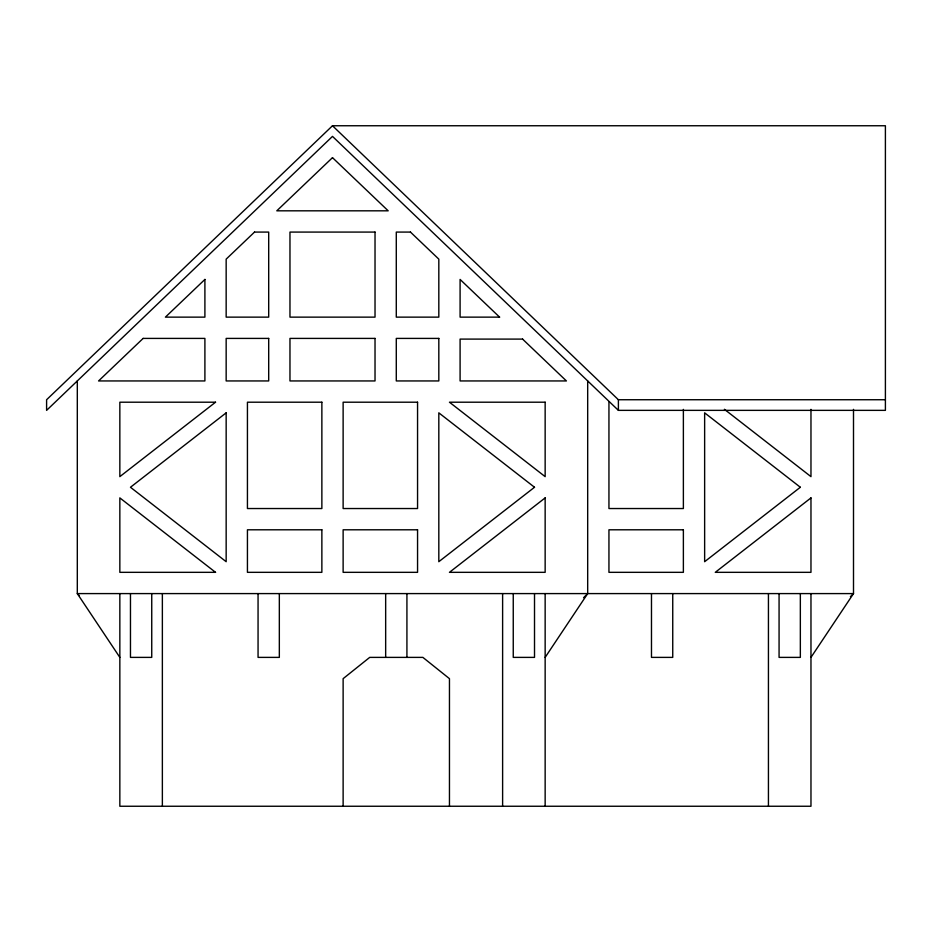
<?xml version="1.0" encoding="UTF-8"?>
<svg xmlns="http://www.w3.org/2000/svg" width="932" height="932" viewBox="0 0 932 932"><rect width="100%" height="100%" fill="white"/><g stroke="black" fill="none" stroke-linecap="round" stroke-linejoin="round"><path stroke-width="1.4" d="M545.15 657.386L587.684 593.591L587.684 380.943M810.968 657.386L853.502 593.591L853.502 409.358M583.56 597.715L587.684 593.591M850.415 596.678L853.502 593.591L77.309 593.591L77.309 380.943M332.491 125.75L46.6 399.735L46.6 410.36L332.491 136.387L618.394 410.36L885.4 410.36L885.4 125.75L332.491 125.75L618.394 399.735L885.4 399.735M724.385 409.288L810.968 476.636L810.968 409.358M79.36 595.653L77.309 593.591L119.844 657.386M810.968 593.591L810.968 806.25L119.844 806.25L119.844 593.591M800.343 593.591L800.343 657.386L779.07 657.386L779.07 593.591M768.434 593.591L768.434 806.25M683.377 409.393L683.377 508.534L608.946 508.534L608.946 402.205M672.741 593.591L672.741 657.386L651.48 657.386L651.48 593.591M618.394 399.735L618.394 410.36M545.15 593.591L545.15 806.25M534.514 593.591L534.514 657.386L513.252 657.386L513.252 593.591M502.616 593.591L502.616 806.25M449.457 806.25L449.457 678.659L422.872 657.386L369.713 657.386L343.127 678.659L343.127 806.25M406.923 593.591L406.923 657.386M385.662 593.591L385.662 657.386M279.332 593.591L279.332 657.386L258.059 657.386L258.059 593.591M162.366 593.591L162.366 806.25M151.741 593.591L151.741 657.386L130.468 657.386L130.468 593.591M143.132 338.409L98.571 380.943L204.9 380.943L204.9 338.409L143.132 338.409M204.9 279.437L165.407 317.136L204.9 317.136L204.9 279.437M254.518 232.08L226.161 259.143L226.161 317.136L268.696 317.136L268.696 232.08L254.518 232.08M332.491 157.648L276.804 210.818L388.19 210.818L332.491 157.648M215.537 402.205L119.844 476.636L119.844 402.205L215.537 402.205M226.161 412.841L130.468 487.261L226.161 561.693L226.161 412.841M534.514 487.261L438.821 561.693L438.821 412.841L534.514 487.261M545.15 497.898L449.457 572.33L545.15 572.33L545.15 497.898M800.343 487.261L704.639 561.693L704.639 412.841L800.343 487.261M810.968 497.898L715.275 572.33L810.968 572.33L810.968 497.898M375.025 232.08L289.969 232.08L289.969 317.136L375.025 317.136L375.025 232.08M410.464 232.08L396.286 232.08L396.286 317.136L438.821 317.136L438.821 259.143L410.464 232.08M499.587 317.136L460.093 317.136L460.093 279.437L499.587 317.136M268.696 338.409L226.161 338.409L226.161 380.943L268.696 380.943L268.696 338.409M375.025 338.409L289.969 338.409L289.969 380.943L375.025 380.943L375.025 338.409M438.821 338.409L396.286 338.409L396.286 380.943L438.821 380.943L438.821 338.409M522.584 339.097L460.093 339.097L460.093 380.943L566.411 380.943L522.584 339.097M321.866 402.205L247.434 402.205L247.434 508.534L321.866 508.534L321.866 402.205M417.559 402.205L343.127 402.205L343.127 508.534L417.559 508.534L417.559 402.205M545.15 402.205L449.457 402.205L545.15 476.636L545.15 402.205M321.866 529.795L247.434 529.795L247.434 572.33L321.866 572.33L321.866 529.795M417.559 529.795L343.127 529.795L343.127 572.33L417.559 572.33L417.559 529.795M683.377 529.795L608.946 529.795L608.946 572.33L683.377 572.33L683.377 529.795M215.537 572.33L119.844 572.33L119.844 497.898L215.537 572.33"/></g></svg>
